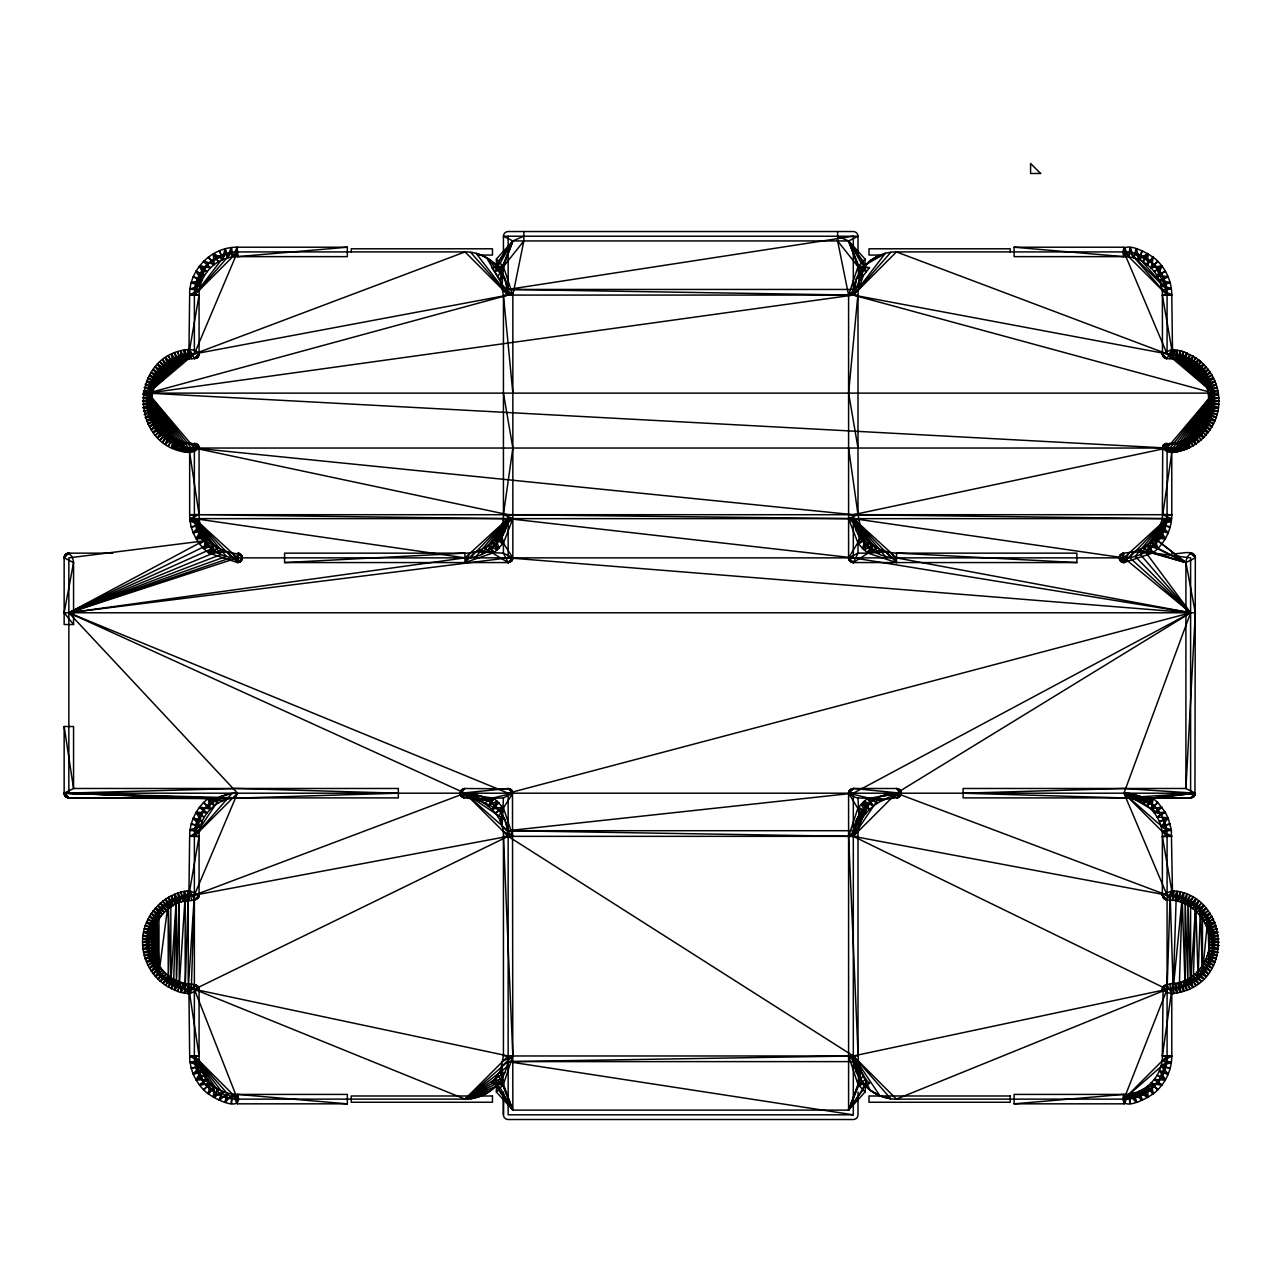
<?xml version="1.0" encoding="UTF-8"?>
<svg xmlns="http://www.w3.org/2000/svg" width="1283" height="1283" viewBox="0 0 1283 1283"><rect width="100%" height="100%" fill="white"/><g stroke="black" fill="none" stroke-linecap="round" stroke-linejoin="round"><path stroke-width="1.5" d="M858.006 1092.009L858.006 1114.815A4.699 4.699 0 0 1 853.307 1119.514L508.148 1119.514A4.699 4.699 0 0 1 503.433 1114.815L503.433 1092.009M147.304 400.97L147.978 393.127L1167.081 448.04C1228.424 449.291 1228.424 352.649 1167.081 353.9L853.307 295.074L508.148 295.074L194.375 353.9C172.066 353.499 151.25 371.044 147.978 393.127L194.375 448.04L194.375 514.708C193.877 537.769 214.453 558.346 237.515 557.864L1123.94 557.864C1145.527 558.217 1165.381 540.255 1166.824 518.637L853.307 514.708L194.375 448.04C166.293 448.906 142.381 420.68 147.978 393.127L508.148 295.074L508.148 236.232M194.375 448.04L508.148 514.708C508.629 537.769 488.069 558.346 465.007 557.864L194.631 518.637L203.291 540.977L68.849 612.777L508.148 793.199L508.148 1114.815L853.307 1114.815L853.307 793.199L1190.608 612.777L1145.511 552.075L1166.824 518.637L1163.793 531.226M1014.115 1103.829L1124.245 1103.829L1123.78 1094.415L1014.115 1094.415L1014.115 1103.829L1123.78 1094.415C1144.436 1094.912 1162.879 1076.485 1162.366 1055.829L1172.614 984.237L1177.024 993.042L1175.34 983.772L1180.328 992.288L1178.035 983.147L1180.633 992.208L1183.872 991.214L1180.697 982.345L1180.633 992.208L1171.78 993.764C1150.851 988.135 1169.839 982.489 1178.035 983.147C1196.157 978.592 1209.725 960.903 1209.436 942.235C1209.725 923.568 1196.157 905.878 1178.035 901.324C1173.4 898.822 1163.136 902.783 1162.366 895.165L1162.366 836.484C1162.879 815.828 1144.436 797.401 1123.78 797.898L963.116 793.199L1123.94 788.484L1195.323 793.199L1193.591 796.823M1213.237 410.159L1212.547 388.781M198.544 897.346L199.073 895.165L189.659 890.707C163.807 892.439 142.108 916.19 142.589 942.075C142.525 954.52 147.144 966.901 155.339 976.251C159.124 980.581 163.631 984.286 168.618 987.14C176.3 990.043 187.142 999.521 188.842 984.237L189.659 1055.973C189.676 1068.627 194.888 1081.152 203.901 1090.021C209.001 1096.388 244.043 1115.376 237.66 1094.415C217.003 1094.912 198.576 1076.485 199.073 1055.829L199.073 989.305C198.272 981.655 188.088 985.665 183.405 983.147C167.175 978.993 154.377 964.399 152.372 947.768C149.999 931.185 158.595 913.769 173.189 905.557C180.181 898.934 191.504 903.136 198.32 897.731M1166.022 443.453C1158.244 446.259 1165.734 452.53 1171.78 452.498C1197.632 450.766 1219.331 427.014 1218.85 401.13C1218.914 388.685 1214.295 376.304 1206.1 366.954C1202.315 362.624 1197.809 358.919 1192.837 356.065C1185.139 353.162 1174.314 343.684 1172.614 358.967L1165.589 358.374L1162.462 354.798L1162.366 295.218C1162.879 274.562 1144.436 256.135 1123.78 256.632C1117.413 235.671 1152.455 254.659 1157.539 261.026C1166.568 269.895 1171.78 282.42 1171.78 295.074L1172.614 358.967C1225.361 364.933 1217.808 446.34 1165.172 443.726M1120.572 561.152L1119.257 557.319L1121.053 554.144M147.705 407.112L147.978 393.127L149.806 385.846M240.017 553.871C218.896 553.727 198.368 536.839 199.073 514.563L199.073 448.04L195.85 443.565C203.259 446.933 194.952 452.081 189.659 452.498C128.172 448.809 128.172 353.13 189.659 349.441C202.522 350.788 200.886 359.336 191.6 358.695C175.819 359.593 161.145 370.113 155.227 384.756C142.621 412.164 166.678 445.281 196.283 443.726M1213.75 948.378C1211.2 971.167 1190.015 989.754 1167.081 989.305L853.307 1055.973L508.148 1055.973L194.375 989.305C133.224 990.572 132.742 893.946 194.375 895.165L508.148 836.34L853.307 836.34L1167.081 895.165C1189.999 894.716 1211.2 913.304 1213.75 936.093M160.76 375.181L153.206 369.568L160.76 375.181L155.339 366.954L162.524 373.048L157.649 364.468L164.416 371.012L157.873 364.26L166.437 369.119L162.733 359.994L168.586 367.371L165.475 358.005L170.831 365.751L165.732 357.845L173.189 364.292L171.329 354.605L175.627 362.977L171.601 354.477L178.161 361.838L174.408 353.194L180.759 360.86L180.823 350.997L183.405 360.058L184.415 350.163L188.842 358.967L189.659 295.074C189.066 269.494 211.936 246.625 237.515 247.218L347.34 247.218L347.34 256.632L237.66 256.632C217.003 256.135 198.576 274.562 199.073 295.218L199.073 353.9L195.85 358.374L199.073 353.9L198.737 355.664M173.558 984.446L176.348 898.758L170.831 901.468L170.831 983.003L176.348 898.758L176.348 985.713L179.235 897.667L185.185 896.079L185.185 988.391L179.235 986.803L179.235 897.667M64.711 795.412L64.15 793.199L237.515 788.484L398.323 793.199L232.496 798.234L209.081 797.898C196.989 806.686 189.643 821.409 189.659 836.34L188.842 900.233L184.415 891.428L186.099 900.698L184.111 891.493L183.405 901.324L177.872 893.16L180.759 902.125L174.696 894.347L178.161 903.104L174.408 894.459L175.627 904.242L171.329 895.871L173.189 905.557L168.346 897.475L170.831 907.017L165.475 899.271L168.586 908.637L160.343 903.216L166.437 910.385L157.873 905.525L164.416 912.277L155.548 907.979L162.524 914.314L155.339 908.22L160.76 916.447L153.206 910.85L159.156 918.708L151.234 913.608L157.681 921.05L149.453 916.479L156.382 923.503L146.599 922.285L155.227 926.021L146.487 922.573L154.265 928.619L144.402 928.684L153.447 931.266L143.616 931.987L152.821 933.976L143.568 932.292L152.372 936.702L143.022 935.628L152.1 939.461L142.702 938.996L152.003 942.235L142.702 945.475L152.1 945.01L143.022 948.843L152.372 947.768L143.055 949.147L152.821 950.495L143.616 952.483L153.447 953.205L145.3 958.738L154.265 955.851L146.487 961.913L155.227 958.449L146.599 962.186L156.382 960.967L149.453 967.991L157.681 963.421L151.234 970.878L159.156 965.762L153.206 973.637L160.76 968.024L155.339 976.251L162.524 970.156L155.548 976.491L164.416 972.193L157.873 978.945L166.437 974.086L160.343 981.254L168.586 975.834L162.973 983.403L170.831 977.454L168.346 986.996L173.189 978.913L171.329 988.6L175.627 980.228L174.408 990.011L178.161 981.367L174.696 990.123L180.759 982.345L180.823 992.208L183.405 983.147L181.111 992.288L186.099 983.772L184.415 993.042L189.659 993.764L199.073 989.305L198.32 986.739M65.866 796.823L64.15 793.199L73.564 788.484L73.564 726.515L64.15 726.515L64.15 793.199L208.151 798.571L210.332 809.156L199.747 806.975L207.028 812.941L196.235 812.155L204.238 817.127L195.93 812.684L202.008 821.633L193.188 818.313L200.389 826.396L190.125 829.78L199.41 831.32L189.659 836.34L199.073 836.484C198.721 817.72 213.828 800.384 232.496 798.234M185.185 988.391L188.232 895.566L194.375 895.165L465.007 793.199C486.016 792.862 505.358 809.814 507.779 830.71L858.006 836.484C857.06 812.155 880.555 798.459 901.147 793.199L899.8 789.895L896.913 788.516L853.307 788.484L849.971 789.863M191.295 989.209L194.375 895.165L237.515 793.199L68.849 612.777L207.012 545.227L194.631 518.637L237.515 557.864L68.849 612.777L465.007 793.199L499.231 810.07L504.861 819.821L507.779 830.71L853.676 830.71L870.179 802.1L879.93 796.47L896.448 793.199L1167.081 895.165L1123.94 793.199L1190.608 612.777L1140.443 554.577L1166.824 518.637L1161.291 536.278M242.038 559.163C238.205 566.332 235.559 560.623 237.82 553.165M1120.925 561.473L1123.94 562.563L1152.375 553.149C1164.467 544.361 1171.812 529.638 1171.78 514.708L1171.78 452.498L1162.029 519.727L1157.218 533.92L1151.108 541.891L1143.153 547.985L1133.883 551.834L1122.705 553.31L1119.834 555.555M476.169 794.658L465.007 793.199L508.148 836.34L853.307 1055.973L896.448 1099.13L1123.94 1099.13L1167.081 989.305L1170.16 895.277L1182.204 897.667L1185.091 985.713L1179.253 987.702L1167.081 989.305L896.448 1099.13C875.423 1099.467 856.082 1082.499 853.676 1061.618L507.779 1061.618L465.007 1099.13L237.515 1099.13C214.453 1099.611 193.877 1079.035 194.375 1055.973L194.375 836.34C193.877 813.278 214.453 792.702 237.515 793.199L194.375 836.34L203.291 810.07L211.246 802.1L220.997 796.47L231.886 793.568L194.375 836.34L220.997 796.47L203.291 810.07L194.743 830.71L197.646 819.821M1179.253 987.702L1182.204 897.667L1173.223 988.904L1176.254 896.079M1169.855 984.51L1171.78 993.764L1171.78 1055.973C1171.78 1068.627 1166.568 1081.152 1157.539 1090.021C1152.455 1096.388 1117.413 1115.376 1123.78 1094.415M1195.724 904.9L1193.222 981.367C1212.483 968.938 1219.812 941.818 1209.292 921.419L1209.292 963.052L1202.46 973.268L1200.359 908.957L1190.608 901.468L1190.608 983.003L1195.724 904.9L1198.114 977.63L1200.359 908.957M1209.34 945.01L1218.754 945.475L1209.34 945.01L1218.433 948.843L1209.067 947.768L1218.385 949.147L1208.618 950.495L1217.118 955.482L1207.993 953.205L1216.156 958.738L1207.191 955.851L1214.969 961.913L1206.212 958.449L1214.857 962.186L1205.074 960.967L1211.986 967.991L1203.759 963.421L1210.206 970.878L1202.299 965.762L1208.249 973.637L1200.68 968.024L1206.1 976.251L1198.931 970.156L1205.908 976.491L1197.023 972.193L1203.582 978.945L1195.002 974.086L1201.096 981.254L1192.869 975.834L1198.466 983.403L1190.608 977.454L1193.094 986.996L1188.25 978.913L1192.837 987.14L1185.813 980.228L1187.032 990.011L1183.295 981.367L1183.872 991.214C1235.994 975.513 1226.163 893.577 1171.78 890.707L1162.366 895.165L1163.392 898.1M1212.547 413.158L1213.461 393.127L1211.649 385.846M237.515 1103.829L347.34 1103.829L347.34 1094.415L237.66 1094.415L237.211 1103.829L232.496 1094.078L225.423 1102.273L227.572 1093.1L219.489 1100.301L222.809 1091.48L213.86 1097.558L218.302 1089.267L213.331 1097.254L214.117 1086.46L208.151 1093.741L210.332 1083.157L199.747 1085.354L207.028 1079.372L196.235 1080.174L204.238 1075.202L195.93 1079.628L202.008 1070.68L193.188 1073.999L200.389 1065.932L190.125 1062.532L199.41 1060.993L189.676 1056.294L199.073 1055.829L189.659 993.764L191.6 984.51M523.833 240.947L512.847 295.074L512.847 557.864L511.789 560.847L508.148 562.563L284.585 562.563L284.585 553.149L464.847 553.149C485.503 553.647 503.946 535.219 503.433 514.563L503.433 295.218L500.498 280.368L491.854 267.618L503.433 266.639L523.833 240.947L523.833 231.533M1123.94 247.218L1014.115 247.218L1014.115 256.632L1123.78 256.632L1124.245 247.234L1128.944 256.969L1130.483 247.683L1133.883 257.947L1136.61 248.934L1138.646 259.567L1147.595 253.489L1143.153 261.796L1148.125 253.793L1147.323 264.587L1153.305 257.306L1151.108 267.89L1161.708 265.693L1154.427 271.675L1162.077 266.19L1157.218 275.861L1168.011 276.47L1159.431 280.368L1170.064 282.388L1161.051 285.131L1171.331 288.515L1162.029 290.054L1171.78 294.753L1162.366 295.218L1171.78 349.441L1169.855 358.695M851.928 788.692L848.624 792.734L851.928 788.692C844.358 791.916 852.682 797.401 858.006 797.898L886.505 799.213L898.549 797.401L900.554 795.508L901.083 792.349M147.401 404.049L147.978 393.127L150.881 382.959M1128.944 798.234L1191.073 797.882L1194.954 794.995L1195.323 557.864C1193.703 549.284 1186.342 554.464 1185.909 562.563L1195.323 612.777L1185.909 788.484L1195.323 793.199L1195.227 794.113M1218.754 945.475L1209.436 942.235L1218.754 938.996L1209.34 939.461L1218.433 935.628L1209.067 936.702L1217.888 932.292L1208.618 933.976L1217.824 931.987L1207.993 931.266L1216.156 925.733L1207.191 928.619L1214.969 922.573L1206.212 926.021L1214.857 922.285L1205.074 923.503L1211.986 916.479L1203.759 921.05L1210.206 913.608L1202.299 918.708L1210.045 913.352L1200.68 916.447L1206.1 908.22L1198.931 914.314L1203.791 905.734L1197.023 912.277L1203.582 905.525L1195.002 910.385L1198.723 901.259L1192.869 908.637L1195.964 899.271L1188.25 905.557L1192.837 897.33L1185.813 904.242L1187.032 894.459L1183.295 903.104L1183.872 893.257L1180.697 902.125L1183.568 893.16L1178.035 901.324L1177.329 891.493L1175.34 900.698L1177.024 891.428L1172.614 900.233L1171.331 829.78L1168.252 818.313L1165.205 812.155L1157.988 802.725L1152.808 798.186L1147.323 805.852L1153.305 798.571L1151.108 809.156L1161.708 806.975L1154.427 812.941L1165.205 812.155L1157.218 817.127L1168.011 817.736L1159.431 821.633L1168.252 818.313L1161.051 826.396L1171.331 829.78L1162.029 831.32L1171.78 836.035L1162.366 836.484L1171.78 890.707L1169.855 899.976M147.304 942.235L148.908 930.047C146.47 941.08 147.016 952.852 152.148 963.052L152.148 921.419L149.806 927.112L147.304 942.235L152.148 921.419L153.607 965.762L153.607 918.708L155.227 968.392L155.227 916.094L157.023 970.894L157.023 913.576L158.98 973.268L168.217 981.367L168.217 903.104L165.715 904.9M1214.039 397.89L1213.461 393.127L853.307 295.074L507.779 289.445C505.358 268.548 486.016 251.596 465.007 251.917L237.515 251.917C214.453 251.436 193.877 272.012 194.375 295.074L194.375 353.9L147.978 393.127L148.203 410.159M179.235 986.803L185.185 896.079M194.375 895.165L188.232 988.904L188.232 895.566M900.971 791.884L901.147 793.199L867.083 798.571L858.006 807.905L848.592 836.34L858.343 1060.993L860.941 1070.68L865.961 1079.372L865.063 1091.977L848.592 1110.1L512.847 1110.1L503.433 1084.424L491.854 1083.429L500.498 1070.68L503.433 1055.829L503.433 836.484C504.379 812.155 480.9 798.459 460.292 793.199L461.639 789.895L464.542 788.516L509.944 788.837M148.908 413.158L147.978 393.127L853.307 295.074L853.307 236.232L507.779 289.445C504.989 272.75 492.688 257.915 476.169 253.393L508.148 295.074L504.861 278.555L486.578 257.707L508.148 295.074L465.007 251.917L194.375 353.9L237.515 251.917L194.375 295.074L207.012 264.555L226.353 253.393L194.375 295.074L231.886 252.286M837.607 231.533L837.607 240.947L858.006 266.639L869.601 267.618L863.17 275.861L858.343 290.054L848.592 393.127L858.006 448.04M1210.559 382.959L1213.461 393.127L1167.081 448.04L1167.081 514.708L1165.605 525.886M1167.081 1055.973C1167.562 1079.035 1147.002 1099.611 1123.94 1099.13L1167.081 1055.973L1167.081 836.34C1167.562 813.278 1147.002 792.702 1123.94 793.199L1167.081 836.34M901.115 793.744L900.81 791.451M1120.075 555.154L1119.562 559.596L1121.695 562.002M1171.491 553.149C1177.73 555.796 1193.431 547.681 1195.323 557.864L1185.909 562.563L1152.375 553.149L1133.883 551.834L1123.94 562.563L1122.561 562.355L1123.17 553.214L1119.257 557.319L1123.475 562.547M503.433 797.898L474.951 799.213L463.323 797.593L461.142 795.893L460.292 793.279L508.148 788.484L512.847 793.199L503.433 797.898L502.118 826.396L512.847 836.34L503.433 836.484L512.847 1055.973L503.433 1084.424L496.377 1091.977L512.847 1110.1L512.494 791.386M901.051 794.193L901.147 793.199L853.307 788.484L848.592 793.199L848.592 1110.1L858.006 1084.424L859.321 1065.932L848.592 1055.973L858.006 1055.829L858.006 836.484M1211.649 416.093L1213.461 393.127L1209.292 380.153M240.867 561.152L237.515 562.563L238.285 553.214C242.551 554.384 243.69 559.885 239.761 562.002M460.372 792.349L460.324 793.744M189.676 836.035L199.073 836.484L199.073 895.165L198.047 898.1M1124.245 1103.829L1128.944 1094.078L1136.016 1102.273L1133.883 1093.1L1141.966 1100.301L1138.646 1091.48L1147.595 1097.558L1143.153 1089.267L1148.125 1097.254L1147.323 1086.46L1153.305 1093.741L1151.108 1083.157L1161.708 1085.354L1154.427 1079.372L1165.205 1080.174L1157.218 1075.202L1165.525 1079.628L1159.431 1070.68L1168.252 1073.999L1161.051 1065.932L1171.331 1062.532L1162.029 1060.993L1171.78 1056.294L1162.366 1055.829L1163.136 986.739M147.401 397.89L148.908 388.781M231.565 1103.46L232.496 1094.078L230.956 1103.364M1128.944 256.969L1129.874 247.603M1210.559 418.98L1213.461 393.127L1207.832 377.443M187.767 993.587L188.842 984.237L187.462 993.539M1173.993 349.666L1172.614 358.967L1173.993 349.666L1177.024 350.163L1175.34 359.432L1177.329 350.227L1178.035 360.058L1183.568 351.895L1180.697 360.86L1186.743 353.082L1185.813 362.977L1190.111 354.605L1188.25 364.292L1193.094 356.209L1190.608 365.751L1198.466 359.801L1192.869 367.371L1201.096 361.95L1198.723 359.994L1192.869 367.371M1173.688 890.883L1172.614 900.233L1173.993 890.931M1120.267 560.815L1122.561 562.355L1123.619 553.165L1123.94 562.563L1128.944 552.813M347.34 247.218L237.66 256.632L237.211 247.234L232.496 256.969L230.956 247.683L227.572 257.947L224.83 248.934L222.809 259.567L213.86 253.489L218.302 261.796L213.331 253.793L214.117 264.587L203.901 261.026L210.332 267.89L199.747 265.693L207.028 271.675L199.362 266.19L204.238 275.861L195.93 271.419L202.008 280.368L191.375 282.388L200.389 285.131L190.044 289.124L199.41 290.054L189.676 294.753L199.073 295.218L189.659 349.441L191.6 358.695M152.148 963.052L148.203 951.425L152.148 921.419M460.485 791.884L460.405 794.193M284.585 562.563L464.847 553.149L465.007 562.563L494.372 552.476L503.433 543.158L512.847 518.637L503.433 514.563L512.847 448.04L503.433 393.127M1209.292 421.786L1213.461 393.127L1206.212 374.812M900.923 794.642L900.618 791.018M506.673 525.886L507.892 518.637L194.375 514.708L1167.081 514.708M191.6 899.976L189.659 890.707L199.073 836.484M1207.832 424.497L1213.461 393.127L1204.416 372.311M73.564 624.532L64.15 612.777L73.564 562.563C73.083 554.577 65.818 549.188 64.15 557.864L64.15 624.532L73.564 624.532L73.564 562.563L64.15 557.864L65.866 554.224M1207.191 414.585L1216.156 417.472L1207.191 414.585L1214.969 420.632L1206.212 417.183L1214.857 420.92L1205.074 419.701L1211.986 426.726L1203.759 422.155L1210.206 429.597L1202.299 424.497L1208.249 432.371L1200.68 426.758L1208.057 432.612L1198.931 428.891L1203.791 437.471L1197.023 430.928L1203.582 437.679L1195.002 432.82L1198.723 441.945L1192.869 434.568L1195.964 443.934L1190.608 436.188L1195.708 444.094L1188.25 437.647L1190.111 447.334L1185.813 438.962L1188.587 448.04L172.852 448.04L175.627 438.962L171.601 447.462L173.189 437.647L165.732 444.094L170.831 436.188L165.475 443.934L168.586 434.568L162.733 441.945L166.437 432.82L157.873 437.679L164.416 430.928L157.649 437.471L162.524 428.891L153.383 432.612L160.76 426.758L153.206 432.371L159.156 424.497L151.234 429.597L157.681 422.155L149.453 426.726L156.382 419.701L146.599 420.92L155.227 417.183L145.396 417.761L154.265 414.585L145.3 417.472L153.447 411.939L144.321 414.217L152.821 409.229L143.055 407.882L152.372 406.503L143.022 407.577L152.1 403.744L142.702 404.209L152.003 400.97L142.702 397.73L152.1 398.195L143.022 394.362L152.372 395.437L143.215 393.127L1218.241 393.127L1209.067 395.437L1218.433 394.362L1209.067 395.437M460.629 791.451L460.533 794.642M194.519 899.88L199.073 895.165L197.742 898.437L194.519 899.88L189.659 890.707M1173.688 452.322L1162.366 448.04L1166.921 443.325L1162.719 446.276L1162.366 514.563L1171.539 518.637L189.916 518.637L199.073 514.563L189.659 452.498L189.659 514.708C189.643 529.638 196.989 544.361 209.081 553.149L237.515 562.563L232.496 552.813M1166.921 984.606L1162.366 989.305L1163.697 986.034L1166.921 984.606L1171.78 993.764M64.503 556.052L64.15 557.864A4.699 4.699 0 0 1 68.849 553.149L112.92 553.149M503.096 519.727L512.847 518.637L500.498 529.414L503.433 543.158L503.433 553.149L508.148 562.563L512.302 560.078L512.831 558.313L508.148 562.563L484.22 547.985M508.148 836.34L194.375 989.305L465.007 1099.13C486.016 1099.467 505.358 1082.499 507.779 1061.618L853.307 1055.973L890.819 1098.761L879.93 1095.842L870.179 1090.213L862.224 1082.243L853.307 1055.973L879.93 1095.842A43.141 43.141 0 0 1 865.945 1086.493M507.779 289.445L853.676 289.445C856.082 268.548 875.423 251.596 896.448 251.917L1123.94 251.917C1147.002 251.436 1167.562 272.012 1167.081 295.074L1167.081 353.9L1213.461 393.127L1214.151 400.97M1135.102 253.393L1154.443 264.555L1166.712 289.445L1135.102 253.393C1151.621 257.915 1163.922 272.75 1166.712 289.445L1129.569 252.286L1167.081 295.074L1123.94 251.917L1167.081 353.9L896.448 251.917L853.307 295.074L856.579 278.555L862.224 268.805M900.762 795.091L900.393 790.617M500.498 280.368L503.433 266.639L512.847 240.947L523.833 236.232M500.498 821.633L503.433 807.905L512.847 793.199L480.115 801.041M851.078 562.002L853.307 562.563L858.006 553.149L858.006 543.158L860.941 529.414L858.006 514.563L858.006 295.218L848.592 295.074L837.607 240.947M865.063 1091.977L858.006 1084.424L860.941 1070.68M1206.212 427.111L1213.461 393.127L1202.46 369.937M184.111 992.978L186.099 983.772M1133.883 257.947L1136.016 248.774M241.878 559.596L241.829 555.972L238.734 553.31L241.99 556.405L239.616 553.647M500.306 279.951L503.433 266.639L496.377 259.07L512.847 240.947L848.592 240.947L858.006 236.232A4.699 4.699 0 0 0 853.307 231.533L508.148 231.533A4.699 4.699 0 0 0 503.433 236.232L503.433 253.328M500.306 821.216L503.433 807.905L493.875 798.186L460.292 793.199L460.822 791.018M865.063 1083.429L862.401 1089.588L848.592 1110.1L858.68 1085.354L865.063 1083.429L862.834 1090.021L848.592 1110.1L858.311 1084.857L869.601 1083.429L858.006 1084.424L861.15 1071.097M504.861 531.226L507.892 518.637L465.007 557.864L68.849 612.777L211.246 548.948L194.631 518.637L195.834 525.886M1204.416 429.629L1213.461 393.127L1200.359 367.692M1180.328 350.917L1178.035 360.058L1180.633 350.997M1180.328 892.182L1178.035 901.324L1180.633 892.262M900.554 795.508L900.105 790.248M194.743 289.445L197.646 278.555L203.291 268.805L194.743 289.445L207.012 264.555M853.676 289.445L856.579 278.555L865.945 264.555A43.141 43.141 0 0 1 879.93 255.205L870.179 260.834L885.286 253.393L853.307 295.074L865.945 264.555L885.286 253.393M1202.46 432.002L1213.461 393.127L1198.114 365.575M461.062 790.617L460.693 795.091M1162.719 446.276L1162.366 448.04L1173.993 452.274M224.83 1102.113L227.572 1093.1M502.359 536.278L507.892 518.637L470.636 557.496M900.297 795.893L901.147 793.199L899.8 789.895M1200.359 434.247L1213.461 393.127L1195.724 363.634M152.148 380.153L147.978 393.127L149.806 416.093M177.872 991.31L180.759 982.345L177.583 991.214M1180.697 360.86L1183.568 351.895M194.743 830.71L200.148 814.769M241.461 560.43L242.198 558.249L240.146 561.762L242.182 557.319L238.285 553.214L238.446 562.467M461.335 790.248L460.902 795.508M1198.114 436.348L1213.461 393.127L1193.222 361.838M153.607 377.443L147.978 393.127L150.881 418.98M849.394 790.569L848.624 792.734L853.307 788.484L848.624 792.734L850.308 789.558M900.008 796.262L901.147 793.199L899.463 789.574M1141.966 250.746L1138.646 259.567L1142.528 250.987M499.231 540.977L507.892 518.637L476.169 556.389M1158.164 540.977L1166.824 518.637L1123.94 557.864L853.564 518.637C854.991 540.255 874.862 558.217 896.448 557.864L1190.608 612.777L896.448 793.199L853.307 836.34L1167.081 989.305M1195.724 438.305L1213.461 393.127L1190.608 360.202M1186.743 353.082L1183.295 361.838L1187.032 353.194M1183.295 903.104L1186.743 894.347M155.227 374.812L147.978 393.127L152.148 421.786M461.639 789.895L460.292 793.199L461.142 795.893M1123.94 1099.13L1158.164 1082.243L1166.712 1061.618L1123.94 1099.13L1154.443 1086.493L1129.569 1098.761L1140.443 1095.842M1161.291 1077.56L1165.605 1067.151L1158.164 1082.243M899.688 796.599L901.147 793.199L899.078 789.302M1193.222 440.101L1213.461 393.127L1187.898 358.759M157.023 372.311L147.978 393.127L153.607 424.497M218.912 1100.06L222.809 1091.48M189.659 349.441L194.519 358.615L199.073 353.9L197.742 357.171M495.511 545.227L507.892 518.637L481.51 554.577M1154.443 545.227L1166.824 518.637L1129.569 557.496L1190.608 612.777L508.148 793.199M461.992 789.574L460.292 793.199L461.431 796.262M1190.608 441.737L1213.461 393.127L1185.091 357.492M158.98 369.937L147.978 393.127L155.227 427.111M171.601 988.728L175.627 980.228M1185.813 362.977L1189.838 354.477M1189.838 895.742L1185.813 904.242L1190.111 895.871M899.335 796.903L901.147 793.199L898.693 789.045M865.945 805.82L853.676 830.71C855.905 811.706 871.959 796.101 890.819 793.568M870.179 802.1L853.307 836.34L879.93 796.47L896.448 793.199M1187.898 443.18L1213.461 393.127L1182.204 356.401M171.329 447.334L175.627 438.962M161.081 367.692L147.978 393.127L157.023 429.629M470.011 552.813L465.007 562.563L474.951 551.834L503.433 553.149L512.847 557.864L508.148 562.563L509.062 562.467M189.659 993.764L194.519 984.606L197.742 986.034L199.073 989.305L194.519 984.606M462.361 789.302L460.292 793.199L461.752 796.599M1165.172 358.198L1166.921 358.615L1171.78 349.441L1173.688 349.618M1166.921 899.88L1162.366 895.165L1163.697 898.437L1166.921 899.88L1171.78 890.707M491.261 548.948L507.892 518.637L486.578 552.075M1150.193 548.948L1166.824 518.637L1135.102 556.389L1190.608 612.777L508.148 557.864L68.849 612.777L215.945 552.075L194.631 518.637L197.646 531.226M898.95 797.176L901.147 793.199L898.26 788.853M1185.091 444.447L1213.461 393.127L1179.253 355.503M168.618 445.875L173.189 437.647L168.346 445.73M168.618 987.14L173.189 978.913M1188.25 364.292L1192.837 356.065M163.342 365.575L147.978 393.127L158.98 432.002M498.285 275.861L503.433 266.639L512.847 295.074L503.433 295.218L512.847 393.127M498.285 817.127L503.433 807.905L512.847 836.34L503.096 831.32M850.693 561.778L848.592 557.864L863.17 533.92L860.941 529.414L848.592 518.637L858.006 514.563L848.592 448.04M858.343 1060.993L848.592 1055.973L858.006 1084.424L863.17 1075.202M1208.698 393.127L1217.824 390.722L1207.993 390L1216.156 384.467L1207.191 387.354L1214.969 381.292L1206.212 384.756L1213.574 378.212L1205.074 382.238L1213.445 377.94L1203.759 379.784L1210.206 372.343L1202.299 377.443L1208.249 369.568L1200.68 375.181L1206.1 366.954L1198.931 373.048L1203.791 364.468L1197.023 371.012L1203.582 364.26L1195.002 369.119L1201.096 361.95M462.762 789.045L460.292 793.199L462.105 796.903M1182.204 445.538L1213.461 393.127L1176.254 354.814M165.715 363.634L147.978 393.127L161.081 434.247M1188.25 905.557L1193.094 897.475M863.17 533.92L869.281 541.891L864.261 550.006L873.049 545.195L881.742 550.215L891.428 552.813L1076.87 562.563L1076.87 553.149L896.592 553.149L896.448 562.563L868.014 553.149L862.401 548.322L858.006 543.158L848.592 518.637L858.343 519.727M898.549 797.401L901.147 793.199L897.827 788.692M1120.684 554.448L1119.466 556.405L1122.705 553.31L1119.257 557.319M850.308 561.489L853.307 562.563L868.014 553.149L873.049 545.195L869.281 541.891L862.401 548.322L865.961 538.106L858.006 543.158M1147.323 805.852L1152.375 797.898L1195.323 793.199L1194.521 795.813L1190.608 797.898L963.116 797.898L963.116 788.484L1185.909 788.484L1185.909 562.563L1154.427 538.106L1157.988 548.322L1185.909 562.563L1152.808 552.861L1147.323 545.195L1157.539 548.755L1185.909 562.563L1154.427 538.106L1165.205 538.908L1157.218 533.92L1165.525 538.363L1159.431 529.414L1168.252 532.734L1161.051 524.667L1171.331 521.267L1162.029 519.727L1171.411 520.657L1162.109 518.637M1179.253 446.436L1213.461 393.127L1173.223 354.3M165.732 985.36L170.831 977.454L165.475 985.2M1195.708 357.845L1190.608 365.751L1195.964 358.005M1195.708 899.11L1190.608 907.017L1195.964 899.271M168.217 361.838L147.978 393.127L163.342 436.348M238.895 562.355L242.182 557.319M463.179 788.853L460.292 793.199L462.489 797.176M197.069 444.175L195.85 443.565L199.073 448.04L188.842 442.972L172.852 448.04L178.161 440.101M199.346 518.637L190.044 520.657L199.41 519.727L190.125 521.267L200.389 524.667L193.188 532.734L202.008 529.414L195.93 538.363L204.238 533.92L196.235 538.908L207.028 538.106L203.468 548.322L210.332 541.891L203.901 548.755L214.117 545.195L209.081 553.149L227.572 551.834L237.515 562.563M898.116 797.593L901.147 793.199L897.378 788.58M1176.254 447.126L1213.461 393.127L1170.16 353.996M170.831 360.202L147.978 393.127L165.715 438.305M208.632 552.861L214.117 545.195L208.151 552.476M208.632 1094.126L214.117 1086.46M493.875 798.186L488.39 805.852L497.179 801.041L492.175 809.156L502.776 806.975L495.495 812.941L503.433 807.905M867.565 552.861L873.049 545.195L867.083 552.476M1147.323 264.587L1152.808 256.921M463.628 788.692L460.292 793.199L462.906 797.401M1173.223 447.639L1213.461 393.127L1214.039 404.049M173.558 358.759L147.978 393.127L168.217 440.101M64.711 555.635L66.636 553.711M162.973 442.138L168.586 434.568M1192.869 908.637L1198.466 901.067M897.667 797.737L901.147 793.199L896.913 788.516M1170.16 447.927L1213.461 393.127L1213.75 407.112M162.733 983.211L168.586 975.834M176.348 357.492L147.978 393.127L170.831 441.737M199.073 353.9L194.519 358.615M198.544 356.081L197.422 357.492L198.32 356.466M195.417 899.752L198.737 896.929L195.417 899.752L199.073 895.165M1162.911 445.859L1164.034 444.447L1162.366 448.04L1177.024 451.776M1162.366 989.305L1166.022 984.719L1162.719 987.541L1166.022 984.719M464.077 788.58L460.292 793.199L463.323 797.593M64.936 555.25L68.849 553.149L64.15 557.864L65.529 554.529L68.849 553.149L67.053 553.502M494.372 798.571L488.39 805.852L493.442 797.898L476.763 799.838M1191.538 797.801L1195.323 793.199L64.15 793.199L65.225 796.182M897.218 797.834L901.147 793.199L896.448 788.484M160.343 439.989L166.437 432.82L160.118 439.796M1201.096 903.216L1195.002 910.385L1201.337 903.408M179.235 356.401L147.978 393.127L173.558 443.18M853.307 295.074L890.819 252.286M160.118 981.062L166.437 974.086M464.542 788.516L460.292 793.199L463.772 797.737M1195.002 369.119L1201.337 362.143M182.186 355.503L147.978 393.127L176.348 444.447M203.901 1090.021L210.332 1083.157L203.468 1089.588M498.606 802.292L492.175 809.156L499.055 802.725M862.834 548.755L869.281 541.891M1157.539 261.026L1151.108 267.89L1157.988 261.459M896.753 797.882L901.147 793.199L891.428 798.234M1157.539 802.292L1151.108 809.156L1157.988 802.725M185.185 354.814L147.978 393.127L179.235 445.538M510.762 561.778L512.061 560.479L508.148 562.563L512.655 559.228M465.007 788.484L460.292 793.199L464.238 797.834M470.636 1098.761L481.51 1095.842L465.007 1099.13L508.148 1055.973M157.649 978.737L164.416 972.193M188.232 354.3L147.978 393.127L182.186 446.436M503.433 1055.829L512.847 1055.973L502.118 1065.932L503.433 1084.424L495.495 1079.372L498.606 1090.021L512.847 1110.1L503.144 1084.857L492.175 1083.157M155.548 435.226L162.524 428.891L155.339 434.985M1198.931 373.048L1205.908 366.713M1198.931 914.314L1205.908 907.979M191.295 353.996L147.978 393.127L185.185 447.126M186.099 442.507L172.852 448.04L180.759 441.079M837.607 236.232L848.592 240.947L865.063 259.07L858.006 266.639L848.592 295.074L848.592 557.864L853.307 562.563L1076.87 562.563M199.747 544.088L207.028 538.106L199.362 543.591M161.081 908.957L168.217 903.104L170.831 983.003M858.68 544.088L865.961 538.106L858.311 543.591M153.383 973.877L160.76 968.024M1200.68 375.181L1208.057 369.328M1208.057 910.593L1200.68 916.447L1208.249 910.85M486.578 1093.341L465.007 1099.13L506.673 1067.151M1192.837 797.336L1193.944 796.518M495.495 812.941L503.144 807.456M199.362 1084.857L207.028 1079.372M1154.427 812.941L1162.077 807.456M151.41 429.853L159.156 424.497M151.41 971.119L159.156 965.762M1202.299 377.443L1210.045 372.086M491.261 1090.213L465.007 1099.13L504.861 1072.492M1169.855 443.228L1162.366 448.04L1177.329 451.712M858.006 1084.424L865.961 1079.372L869.281 1083.157M1165.205 270.889L1157.218 275.861L1165.525 271.419M1157.218 817.127L1165.205 812.155M149.614 426.982L157.681 422.155M508.148 562.563L512.302 560.078M149.614 968.248L157.681 963.421M1211.842 374.957L1203.759 379.784L1211.986 375.213M1203.759 921.05L1211.842 916.222M172.852 448.04L183.405 441.881M220.997 255.205L211.246 260.834L226.353 253.393M483.226 1095.089A43.141 43.141 0 0 0 495.511 1086.493L465.007 1099.13L502.359 1077.56M502.118 524.667L512.847 518.637M218.302 547.985L209.081 553.149L222.809 550.215M848.592 557.864L858.006 553.149L868.014 553.149L877.235 547.985M484.22 803.062L493.442 797.898L479.714 800.833M1143.153 803.062L1152.375 797.898L1133.883 799.213M148.01 423.999L156.382 419.701L147.866 423.727M858.343 290.054L848.592 295.074L859.321 285.131L858.006 266.639L848.592 240.947L862.834 261.026L865.063 267.618L865.961 271.675L858.006 266.639L860.941 280.368M148.01 965.265L156.382 960.967L147.866 964.992M858.343 831.32L848.592 836.34L859.321 826.396L858.006 797.898M503.096 1060.993L512.847 1055.973M1213.445 919.205L1205.074 923.503L1213.574 919.478M197.069 357.765L195.85 358.374L196.684 358.005M1164.387 444.175L1165.589 443.565L1162.366 448.04L1180.328 451.023M465.007 1099.13L499.231 1082.243M1171.78 349.441L1162.366 353.9L1164.034 357.492L1166.472 358.566M193.428 533.311L202.008 529.414M193.428 1074.577L202.008 1070.68M1206.212 384.756L1214.857 381.019M1209.34 398.195L1218.754 397.73L1209.34 398.195L1218.433 394.362M1150.193 1090.213L1129.569 1098.761L1145.511 1093.341M146.487 420.632L155.227 417.183M68.849 612.777L226.353 556.389L194.631 518.637L231.886 557.496L68.849 612.777L220.997 554.577L194.631 518.637L200.148 536.278M187.767 452.322L199.073 448.04L198.737 446.276M1159.431 280.368L1168.252 277.048M187.462 452.274L199.073 448.04L197.422 444.447L198.544 445.859M1207.191 387.354L1216.059 384.178M145.396 959.026L154.265 955.851M1207.191 928.619L1216.059 925.444M1218.754 397.73L1209.436 400.97L1218.754 404.209L1209.34 403.744L1218.433 407.577L1209.067 406.503L1218.385 407.882L1208.618 409.229L1217.824 411.218L1207.993 411.939L1216.156 417.472M191.375 527.393L200.389 524.667L191.215 526.8M191.375 1068.659L200.389 1065.932L191.215 1068.065M1170.064 823.654L1161.051 826.396L1170.224 824.247M144.402 414.521L153.447 411.939M1217.054 387.418L1207.993 390L1217.118 387.723M144.402 955.787L153.447 953.205L144.321 955.482M1217.054 928.684L1207.993 931.266L1217.118 928.988M191.6 443.228L199.073 448.04L184.111 451.712L199.073 448.04L194.519 443.325L199.073 448.04L181.111 451.023M891.428 552.813L896.448 562.563L886.505 551.834L868.014 553.149L881.325 550.006M1161.051 285.131L1170.224 282.982M143.616 411.218L152.821 409.229L143.568 410.913M868.014 553.149L881.742 550.215M1138.646 800.833L1152.375 797.898M1123.94 557.864L1190.608 612.777L853.307 557.864L853.307 514.708L1167.081 448.04M143.568 952.178L152.821 950.495M180.823 450.942L199.073 448.04L174.408 448.745M1209.067 936.702L1218.385 935.323M203.291 540.977L68.849 557.864L68.849 793.199M1152.808 798.186L1195.323 793.199A4.699 4.699 0 0 1 1190.608 797.898L1195.323 793.199L1123.78 797.898M853.307 793.199L507.779 830.71L465.007 793.199L481.51 796.47L491.261 802.1L499.231 810.07M1162.029 290.054L1171.411 289.124M1162.029 831.32L1171.411 830.39M190.044 1061.923L199.41 1060.993M199.073 448.04L177.872 450.044L199.073 448.04L174.696 448.858M142.718 404.514L152.1 403.744M142.718 945.779L152.1 945.01M1209.34 939.461L1218.722 938.691M153.206 369.568L159.156 377.443L151.234 372.343L157.681 379.784L149.453 375.213L156.382 382.238L146.599 381.019L155.227 384.756L146.487 381.292L154.265 387.354L144.402 387.418L153.447 390L143.616 390.722L152.821 392.71L143.568 391.026L152.757 393.127M492.175 267.89L503.144 266.19L512.847 240.947L503.433 236.232L858.006 236.232L858.006 253.328M189.676 515.028L199.073 514.563L189.659 514.708M189.676 1056.294L199.073 1055.829M1162.366 295.218L1171.78 295.074M142.589 401.13L152.003 400.97L142.589 400.809M1218.85 400.809L1209.436 400.97L1218.85 401.13M848.592 514.708L858.006 514.563M1162.366 836.484L1171.78 836.34M142.589 942.396L152.003 942.235L142.589 942.075M1218.85 942.075L1209.436 942.235L1218.85 942.396M478.543 255.06L492.464 255.06L492.464 248.79L351.253 248.79L351.253 251.917M882.912 255.06L868.992 255.06L868.992 248.79L1010.186 248.79L1010.186 251.917M64.15 612.777L1195.323 612.777M853.307 518.637L508.148 514.708L508.148 557.864M189.659 295.074L199.073 295.218M1171.78 514.708L1162.366 514.563L1171.78 515.028M503.433 514.563L512.847 514.708M1162.366 1055.829L1171.78 1055.973M214.117 805.852L208.632 798.186L64.15 793.199L67.486 797.689L64.15 793.199L209.081 797.898L214.117 805.852L208.151 798.571L68.849 797.898L65.529 796.518L64.15 793.199L237.66 797.898M1187.032 448.745L1162.366 448.04L1172.614 442.972L1188.587 448.04L1183.295 440.101M1186.743 448.858L1162.366 448.04L1180.633 450.942M869.281 267.89L858.311 266.19L848.592 240.947L862.401 261.459L865.063 267.618L858.68 265.693L848.592 240.947L861.15 262.887L865.063 267.618L865.063 259.07M218.302 803.062L209.081 797.898L227.572 799.213M1209.34 403.744L1218.722 404.514M142.718 397.425L152.1 398.195M142.718 938.691L152.1 939.461M1014.115 247.218L1123.78 256.632M237.66 1094.415L347.34 1103.829M1183.872 449.948L1162.366 448.04L1183.568 450.044M1194.954 556.052L1195.323 557.864A4.699 4.699 0 0 0 1190.608 553.149L1191.538 553.246M512.655 791.819L511.131 789.558L508.148 788.484L512.831 792.734L509.511 788.692L511.789 790.2M190.044 830.39L199.41 831.32M1162.029 1060.993L1171.411 1061.923M508.148 518.637L853.307 557.864M884.677 799.838L868.014 797.898L848.592 793.199L863.17 817.127M1145.511 552.075L1190.608 557.864L1190.608 793.199M1135.102 794.658L1123.94 793.199L1166.712 830.71L1163.793 819.821M143.055 394.057L152.372 395.437M143.055 935.323L152.372 936.702M507.779 1061.618L853.307 1114.815M190.125 288.515L199.41 290.054M1208.618 409.229L1217.888 410.913M1217.888 952.178L1208.618 950.495L1217.824 952.483M853.307 562.563L849.971 561.184L849.394 560.479L853.307 562.563L848.624 558.313L849.154 560.078L853.307 562.563L849.971 561.184M1138.646 550.215L1152.375 553.149L1147.323 545.195L1153.305 552.476L1185.909 562.563M479.714 550.215L493.442 553.149L488.39 545.195L497.179 550.006L492.175 541.891L499.055 548.322L495.495 538.106L503.433 543.158L512.847 557.864M881.742 800.833L868.014 797.898L873.049 805.852L864.261 801.041L869.281 809.156L861.15 804.152L865.961 812.941L858.006 807.905L860.941 821.633M209.081 797.898L222.809 800.833M191.215 282.982L200.389 285.131M1170.224 526.8L1161.051 524.667L1170.064 527.393M191.215 824.247L200.389 826.396L191.375 823.654M1170.224 1068.065L1161.051 1065.932L1170.064 1068.659M881.325 801.041L868.014 797.898L877.235 803.062M1217.118 414.217L1207.993 411.939L1217.054 414.521M144.321 387.723L153.447 390M144.321 928.988L153.447 931.266M1207.993 953.205L1217.054 955.787M1190.608 553.149L1194.521 555.25L1195.323 557.864L1190.608 553.149L1194.521 555.25M145.3 384.467L154.265 387.354L145.396 384.178M145.3 925.733L154.265 928.619L145.396 925.444M491.261 802.1L465.007 793.199L504.861 819.821M1207.191 955.851L1216.059 959.026M193.188 277.048L202.008 280.368L193.428 276.47M1175.34 442.507L1188.587 448.04L1180.697 441.079M1166.022 899.752L1162.719 896.929L1166.022 899.752L1162.366 895.165M195.417 984.719L198.737 987.541L195.417 984.719L199.073 989.305M1159.431 529.414L1168.011 533.311M1159.431 1070.68L1168.011 1074.577M193.428 817.736L202.008 821.633M1213.574 423.727L1205.074 419.701L1213.445 423.999M147.866 378.212L156.382 382.238L148.01 377.94M1213.574 964.992L1205.074 960.967L1213.445 965.265M147.866 919.478L156.382 923.503L148.01 919.205M1164.387 357.765L1165.589 358.374L1162.366 353.9L1162.719 355.664M503.096 290.054L512.847 295.074L502.118 285.131L503.433 266.639L495.495 271.675L498.606 261.026L512.847 240.947L502.776 265.693L496.377 267.618L496.377 259.07M470.011 798.234L460.292 793.199L464.687 797.882M1143.153 547.985L1152.375 553.149M848.592 518.637L859.321 524.667M240.755 554.448L238.734 553.31L241.621 555.555M1161.291 814.769L1123.94 793.199L1140.443 796.47L1150.193 802.1L1123.94 793.199L1154.443 805.82L1161.291 814.769L1166.712 830.71M1178.035 441.881L1188.587 448.04M1203.759 422.155L1211.842 426.982M1203.759 963.421L1211.842 968.248M149.614 374.957L157.681 379.784M149.614 916.222L157.681 921.05M196.235 270.889L204.238 275.861M510.361 789.045L512.831 792.734L509.062 788.58M1202.299 424.497L1210.045 429.853M1202.299 965.762L1210.045 971.119M151.41 372.086L159.156 377.443M151.41 913.352L159.156 918.708M503.144 543.591L495.495 538.106L502.776 544.088M858.311 807.456L865.961 812.941L858.68 806.975M1154.427 1079.372L1162.077 1084.857M199.362 807.456L207.028 812.941M66.636 797.336L64.503 794.995M163.342 977.63L168.217 981.367L161.081 975.513M1200.68 968.024L1208.057 973.877M153.383 910.593L160.76 916.447M1206.1 434.985L1198.931 428.891L1205.908 435.226M155.548 366.713L162.524 373.048M896.448 557.864L853.564 518.637L856.579 531.226M1163.697 357.171L1162.366 353.9L1166.921 358.615M1157.988 548.322L1151.108 541.891L1157.539 548.755M862.401 802.725L869.281 809.156L862.834 802.292M1157.988 1089.588L1151.108 1083.157L1157.539 1090.021M203.468 261.459L210.332 267.89M203.468 802.725L210.332 809.156L203.901 802.292M1197.023 972.193L1203.791 978.737M157.649 905.734L164.416 912.277M64.15 793.199A4.699 4.699 0 0 0 68.849 797.898L64.15 793.199L68.849 797.898L398.323 797.898L398.323 788.484L73.564 788.484L64.15 726.515M231.886 1098.761L194.375 1055.973L211.246 1090.213L203.291 1082.243L194.375 1055.973L237.515 1099.13L194.375 989.305M890.819 557.496L853.564 518.637L859.081 536.278M492.175 541.891L498.606 548.755M1201.337 439.796L1195.002 432.82L1201.096 439.989M1195.002 974.086L1201.337 981.062M160.118 362.143L166.437 369.119L160.343 361.95M160.118 903.408L166.437 910.385M1163.136 356.466L1164.034 357.492L1162.911 356.081M470.636 252.286L508.148 295.074M885.286 556.389L853.564 518.637L862.224 540.977M867.083 798.571L873.049 805.852L867.565 798.186M494.372 552.476L488.39 545.195L493.875 552.861M208.151 257.306L214.117 264.587L208.632 256.921M1119.995 560.43L1119.241 558.249L1122.561 562.355M1192.869 975.834L1198.723 983.211M162.733 901.259L168.586 908.637L162.973 901.067M191.295 447.927L147.978 393.127L188.232 447.639M1154.443 264.555L1161.291 273.504M502.359 273.504L495.511 264.555A43.141 43.141 0 0 0 481.51 255.205M215.945 1093.341L194.375 1055.973L226.353 1097.655M1192.869 434.568L1198.466 442.138M162.973 359.801L168.586 367.371M879.93 554.577L853.564 518.637L865.945 545.227M1147.323 1086.46L1152.808 1094.126M1195.964 985.2L1190.608 977.454L1195.708 985.36M512.847 1110.1L499.055 1089.588L496.377 1083.429L502.776 1085.354L512.847 1110.1L500.306 1088.16L496.377 1083.429L496.377 1091.977M1204.416 913.576L1207.832 918.708L1209.292 963.052C1215.514 949.917 1215.514 934.553 1209.292 921.419L1213.237 951.425L1213.237 933.046M194.375 1055.973L220.997 1095.842M165.732 899.11L170.831 907.017M874.878 552.075L853.564 518.637L870.179 548.948M1193.094 445.73L1188.25 437.647L1192.837 445.875M168.346 356.209L173.189 364.292L168.618 356.065M1119.241 558.249L1121.294 561.762M863.17 275.861L858.006 266.639L861.15 279.951M498.285 533.92L503.433 543.158M498.285 1075.202L503.433 1084.424L500.498 1070.68M168.618 897.33L173.189 905.557M1190.111 988.6L1185.813 980.228L1189.838 988.728M853.676 1061.618L856.579 1072.492L853.307 1055.973L870.179 1090.213M1185.813 438.962L1189.838 447.462M171.601 895.742L175.627 904.242M1138.646 1091.48L1142.528 1100.06M197.646 1072.492L194.743 1061.618L203.291 1082.243M1183.295 981.367L1186.743 990.123M174.696 353.082L178.161 361.838M512.061 790.569L512.831 792.734M177.583 351.991L180.759 360.86L177.872 351.895M177.583 893.257L180.759 902.125M194.743 1061.618L200.148 1077.56M1180.697 982.345L1183.568 991.31M1133.883 1093.1L1136.61 1102.113M848.624 558.313L849.154 560.078M180.823 892.262L183.405 901.324L181.111 892.182M853.307 1055.973L859.081 1077.56M181.111 350.917L183.405 360.058M858.006 807.905L861.15 821.216M500.306 1071.097L503.433 1084.424M225.423 248.774L227.572 257.947M1175.34 983.772L1177.329 992.978M184.111 350.227L186.099 359.432L184.415 350.163M854.767 525.886L853.307 514.708M1130.483 1103.364L1128.944 1094.078L1129.874 1103.46M1173.993 993.539L1172.614 984.237L1173.688 993.587M187.462 349.666L188.842 358.967L187.767 349.618M187.462 890.931L188.842 900.233L187.767 890.883M147.401 945.314L148.203 951.425M231.565 247.603L232.496 256.969M237.211 247.234L237.66 256.632M1190.608 983.003L1187.898 900.025L1187.898 984.446L1185.091 898.758L1185.091 985.713M1170.16 895.277L1173.223 988.904M503.433 1097.719L503.433 1114.815M1207.832 918.708L1202.46 973.268L1202.46 911.203L1207.832 918.708M168.217 903.104L158.98 973.268L158.98 911.203L168.217 903.104M856.579 819.821L853.676 830.71L862.224 810.07L856.579 819.821M499.055 261.459L496.377 267.618L500.306 262.887L512.847 240.947L499.055 261.459M219.489 250.746L222.809 259.567L219.489 250.746M1040.593 173.478L1030.586 173.478L1030.586 163.486L1040.593 173.478M492.464 1095.987L351.253 1095.987L351.253 1102.257L492.464 1102.257L492.464 1095.987M1010.186 1095.987L868.992 1095.987L868.992 1102.257L1010.186 1102.257L1010.186 1095.987"/></g></svg>
